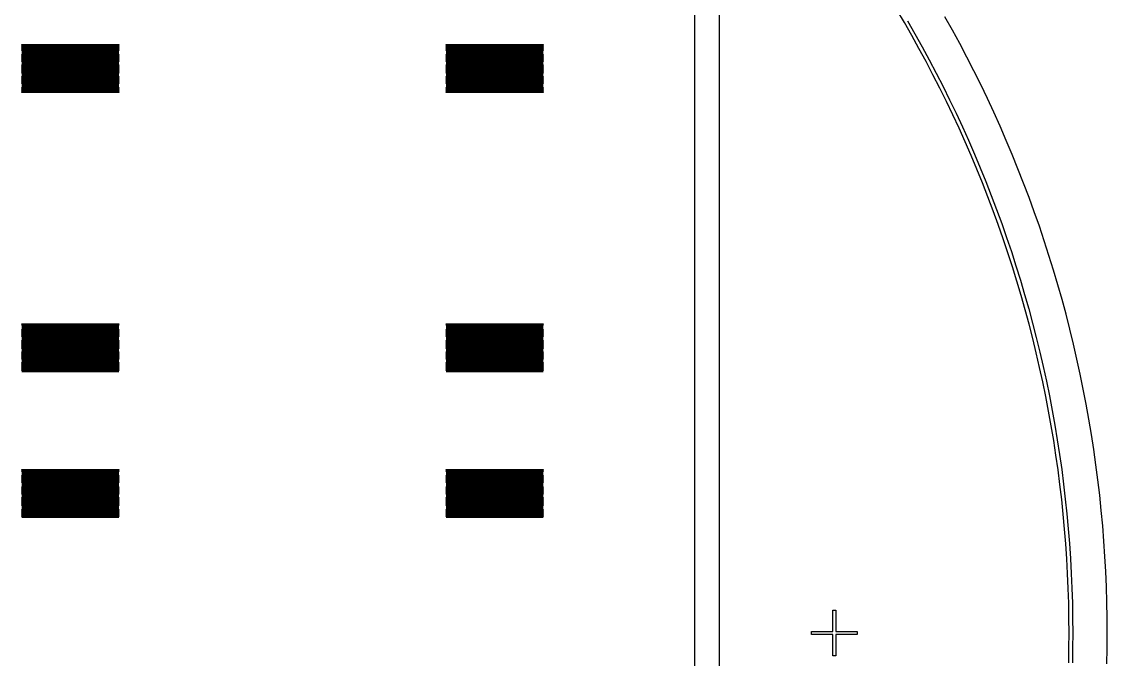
# Model space of a CAD drawing. Extents: x -17 to 84, y -19 to 84.
# Drawn here: x 39 to 83.75, y 31.17 to 57.43 of the extents above; entities that cross this region are included whole.
import ezdxf

# ---------------------------------------------------------------- set-up
doc = ezdxf.new("R2010")
doc.units = 0

msp = doc.modelspace()

# ---------------------------------------------------------------- linework, layer by layer
for p, q in [((67.75, 67.25), (67.75, -2.75)), ((66.75, -2.25), (66.75, 66.75)), ((75.3838, 57.3891), (75.0721, 57.9166)), ((75.6891, 56.8579), (75.3838, 57.3891)), ((75.5134, 57.4647), (75.8196, 56.9319)), ((77.3676, 57.0825), (77.0595, 57.6342)), ((75.9878, 56.323), (75.6891, 56.8579)), ((75.8196, 56.9319), (76.1192, 56.3953)), ((77.6689, 56.5269), (77.3676, 57.0825)), ((39, 56.475), (39, 56.485)), ((39, 56.485), (43, 56.485)), ((43, 56.475), (39, 56.475)), ((39, 56.435), (39, 56.445)), ((39, 56.445), (43, 56.445)), ((43, 56.435), (39, 56.435)), ((39, 56.395), (39, 56.405)), ((39, 56.405), (43, 56.405)), ((43, 56.395), (39, 56.395)), ((43, 56.485), (43, 56.475)), ((43, 56.445), (43, 56.435)), ((43, 56.405), (43, 56.395)), ((56.5, 56.475), (56.5, 56.485)), ((56.5, 56.485), (60.5, 56.485)), ((60.5, 56.475), (56.5, 56.475)), ((56.5, 56.435), (56.5, 56.445)), ((56.5, 56.445), (60.5, 56.445)), ((60.5, 56.435), (56.5, 56.435)), ((56.5, 56.395), (56.5, 56.405)), ((56.5, 56.405), (60.5, 56.405)), ((60.5, 56.395), (56.5, 56.395)), ((60.5, 56.485), (60.5, 56.475)), ((60.5, 56.445), (60.5, 56.435)), ((60.5, 56.405), (60.5, 56.395)), ((76.1192, 56.3953), (76.4122, 55.8552)), ((77.9634, 55.9677), (77.6689, 56.5269)), ((39, 56.355), (39, 56.365)), ((39, 56.365), (43, 56.365)), ((43, 56.355), (39, 56.355)), ((39, 56.315), (39, 56.325)), ((39, 56.325), (43, 56.325)), ((43, 56.315), (39, 56.315)), ((39, 56.275), (39, 56.285)), ((39, 56.285), (43, 56.285)), ((43, 56.275), (39, 56.275)), ((39, 56.235), (39, 56.245)), ((39, 56.245), (43, 56.245)), ((43, 56.235), (39, 56.235)), ((39, 56.195), (39, 56.205)), ((39, 56.205), (43, 56.205)), ((43, 56.195), (39, 56.195)), ((39, 56.155), (39, 56.165)), ((39, 56.165), (43, 56.165)), ((43, 56.155), (39, 56.155)), ((39, 56.115), (39, 56.125)), ((39, 56.125), (43, 56.125)), ((43, 56.115), (39, 56.115)), ((39, 56.075), (39, 56.085)), ((39, 56.085), (43, 56.085)), ((43, 56.075), (39, 56.075)), ((39, 56.035), (39, 56.045)), ((39, 56.045), (43, 56.045)), ((43, 56.035), (39, 56.035)), ((39, 55.995), (39, 56.005)), ((39, 56.005), (43, 56.005)), ((43, 55.995), (39, 55.995)), ((39, 55.955), (39, 55.965)), ((39, 55.965), (43, 55.965)), ((43, 55.955), (39, 55.955)), ((43, 56.365), (43, 56.355)), ((43, 56.325), (43, 56.315)), ((43, 56.285), (43, 56.275)), ((43, 56.245), (43, 56.235)), ((43, 56.205), (43, 56.195)), ((43, 56.165), (43, 56.155)), ((43, 56.125), (43, 56.115)), ((43, 56.085), (43, 56.075)), ((43, 56.045), (43, 56.035)), ((43, 56.005), (43, 55.995)), ((43, 55.965), (43, 55.955)), ((56.5, 56.355), (56.5, 56.365)), ((56.5, 56.365), (60.5, 56.365)), ((60.5, 56.355), (56.5, 56.355)), ((56.5, 56.315), (56.5, 56.325)), ((56.5, 56.325), (60.5, 56.325)), ((60.5, 56.315), (56.5, 56.315)), ((56.5, 56.275), (56.5, 56.285)), ((56.5, 56.285), (60.5, 56.285)), ((60.5, 56.275), (56.5, 56.275)), ((56.5, 56.235), (56.5, 56.245)), ((56.5, 56.245), (60.5, 56.245)), ((60.5, 56.235), (56.5, 56.235)), ((56.5, 56.195), (56.5, 56.205)), ((56.5, 56.205), (60.5, 56.205)), ((60.5, 56.195), (56.5, 56.195)), ((56.5, 56.155), (56.5, 56.165)), ((56.5, 56.165), (60.5, 56.165)), ((60.5, 56.155), (56.5, 56.155)), ((56.5, 56.115), (56.5, 56.125)), ((56.5, 56.125), (60.5, 56.125)), ((60.5, 56.115), (56.5, 56.115)), ((56.5, 56.075), (56.5, 56.085)), ((56.5, 56.085), (60.5, 56.085)), ((60.5, 56.075), (56.5, 56.075)), ((56.5, 56.035), (56.5, 56.045)), ((56.5, 56.045), (60.5, 56.045)), ((60.5, 56.035), (56.5, 56.035)), ((56.5, 55.995), (56.5, 56.005)), ((56.5, 56.005), (60.5, 56.005)), ((60.5, 55.995), (56.5, 55.995)), ((56.5, 55.955), (56.5, 55.965)), ((56.5, 55.965), (60.5, 55.965)), ((60.5, 55.955), (56.5, 55.955)), ((60.5, 56.365), (60.5, 56.355)), ((60.5, 56.325), (60.5, 56.315)), ((60.5, 56.285), (60.5, 56.275)), ((60.5, 56.245), (60.5, 56.235)), ((60.5, 56.205), (60.5, 56.195)), ((60.5, 56.165), (60.5, 56.155)), ((60.5, 56.125), (60.5, 56.115)), ((60.5, 56.085), (60.5, 56.075)), ((60.5, 56.045), (60.5, 56.035)), ((60.5, 56.005), (60.5, 55.995)), ((60.5, 55.965), (60.5, 55.955)), ((76.2799, 55.7845), (75.9878, 56.323)), ((78.2511, 55.405), (77.9634, 55.9677)), ((39, 55.915), (39, 55.925)), ((39, 55.925), (43, 55.925)), ((43, 55.915), (39, 55.915)), ((39, 55.875), (39, 55.885)), ((39, 55.885), (43, 55.885)), ((43, 55.875), (39, 55.875)), ((39, 55.835), (39, 55.845)), ((39, 55.845), (43, 55.845)), ((43, 55.835), (39, 55.835)), ((39, 55.795), (39, 55.805)), ((39, 55.805), (43, 55.805)), ((43, 55.795), (39, 55.795)), ((39, 55.755), (39, 55.765)), ((39, 55.765), (43, 55.765)), ((43, 55.755), (39, 55.755)), ((39, 55.715), (39, 55.725)), ((39, 55.725), (43, 55.725)), ((43, 55.715), (39, 55.715)), ((39, 55.675), (39, 55.685)), ((39, 55.685), (43, 55.685)), ((43, 55.675), (39, 55.675)), ((39, 55.635), (39, 55.645)), ((39, 55.645), (43, 55.645)), ((43, 55.635), (39, 55.635)), ((39, 55.595), (39, 55.605)), ((39, 55.605), (43, 55.605)), ((43, 55.595), (39, 55.595)), ((39, 55.555), (39, 55.565)), ((39, 55.565), (43, 55.565)), ((43, 55.555), (39, 55.555)), ((39, 55.515), (39, 55.525)), ((39, 55.525), (43, 55.525)), ((43, 55.515), (39, 55.515)), ((43, 55.925), (43, 55.915)), ((43, 55.885), (43, 55.875)), ((43, 55.845), (43, 55.835)), ((43, 55.805), (43, 55.795)), ((43, 55.765), (43, 55.755)), ((43, 55.725), (43, 55.715)), ((43, 55.685), (43, 55.675)), ((43, 55.645), (43, 55.635)), ((43, 55.605), (43, 55.595)), ((43, 55.565), (43, 55.555)), ((43, 55.525), (43, 55.515)), ((56.5, 55.915), (56.5, 55.925)), ((56.5, 55.925), (60.5, 55.925)), ((60.5, 55.915), (56.5, 55.915)), ((56.5, 55.875), (56.5, 55.885)), ((56.5, 55.885), (60.5, 55.885)), ((60.5, 55.875), (56.5, 55.875)), ((56.5, 55.835), (56.5, 55.845)), ((56.5, 55.845), (60.5, 55.845)), ((60.5, 55.835), (56.5, 55.835)), ((56.5, 55.795), (56.5, 55.805)), ((56.5, 55.805), (60.5, 55.805)), ((60.5, 55.795), (56.5, 55.795)), ((56.5, 55.755), (56.5, 55.765)), ((56.5, 55.765), (60.5, 55.765)), ((60.5, 55.755), (56.5, 55.755)), ((56.5, 55.715), (56.5, 55.725)), ((56.5, 55.725), (60.5, 55.725)), ((60.5, 55.715), (56.5, 55.715)), ((56.5, 55.675), (56.5, 55.685)), ((56.5, 55.685), (60.5, 55.685)), ((60.5, 55.675), (56.5, 55.675)), ((56.5, 55.635), (56.5, 55.645)), ((56.5, 55.645), (60.5, 55.645)), ((60.5, 55.635), (56.5, 55.635)), ((56.5, 55.595), (56.5, 55.605)), ((56.5, 55.605), (60.5, 55.605)), ((60.5, 55.595), (56.5, 55.595)), ((56.5, 55.555), (56.5, 55.565)), ((56.5, 55.565), (60.5, 55.565)), ((60.5, 55.555), (56.5, 55.555)), ((56.5, 55.515), (56.5, 55.525)), ((56.5, 55.525), (60.5, 55.525)), ((60.5, 55.515), (56.5, 55.515)), ((60.5, 55.925), (60.5, 55.915)), ((60.5, 55.885), (60.5, 55.875)), ((60.5, 55.845), (60.5, 55.835)), ((60.5, 55.805), (60.5, 55.795)), ((60.5, 55.765), (60.5, 55.755)), ((60.5, 55.725), (60.5, 55.715)), ((60.5, 55.685), (60.5, 55.675)), ((60.5, 55.645), (60.5, 55.635)), ((60.5, 55.605), (60.5, 55.595)), ((60.5, 55.565), (60.5, 55.555)), ((60.5, 55.525), (60.5, 55.515)), ((76.5654, 55.2424), (76.2799, 55.7845)), ((76.4122, 55.8552), (76.6985, 55.3115)), ((39, 55.475), (39, 55.485)), ((39, 55.485), (43, 55.485)), ((43, 55.475), (39, 55.475)), ((39, 55.435), (39, 55.445)), ((39, 55.445), (43, 55.445)), ((43, 55.435), (39, 55.435)), ((39, 55.395), (39, 55.405)), ((39, 55.405), (43, 55.405)), ((43, 55.395), (39, 55.395)), ((39, 55.355), (39, 55.365)), ((39, 55.365), (43, 55.365)), ((43, 55.355), (39, 55.355)), ((39, 55.315), (39, 55.325)), ((39, 55.325), (43, 55.325)), ((43, 55.315), (39, 55.315)), ((39, 55.275), (39, 55.285)), ((39, 55.285), (43, 55.285)), ((43, 55.275), (39, 55.275)), ((39, 55.235), (39, 55.245)), ((39, 55.245), (43, 55.245)), ((43, 55.235), (39, 55.235)), ((39, 55.195), (39, 55.205)), ((39, 55.205), (43, 55.205)), ((43, 55.195), (39, 55.195)), ((39, 55.155), (39, 55.165)), ((39, 55.165), (43, 55.165)), ((43, 55.155), (39, 55.155)), ((39, 55.115), (39, 55.125)), ((39, 55.125), (43, 55.125)), ((43, 55.115), (39, 55.115)), ((39, 55.075), (39, 55.085)), ((39, 55.085), (43, 55.085)), ((43, 55.075), (39, 55.075)), ((39, 55.035), (39, 55.045)), ((39, 55.045), (43, 55.045)), ((43, 55.485), (43, 55.475)), ((43, 55.445), (43, 55.435)), ((43, 55.405), (43, 55.395)), ((43, 55.365), (43, 55.355)), ((43, 55.325), (43, 55.315)), ((43, 55.285), (43, 55.275)), ((43, 55.245), (43, 55.235)), ((43, 55.205), (43, 55.195)), ((43, 55.165), (43, 55.155)), ((43, 55.125), (43, 55.115)), ((43, 55.085), (43, 55.075)), ((43, 55.045), (43, 55.035)), ((56.5, 55.475), (56.5, 55.485)), ((56.5, 55.485), (60.5, 55.485)), ((60.5, 55.475), (56.5, 55.475)), ((56.5, 55.435), (56.5, 55.445)), ((56.5, 55.445), (60.5, 55.445)), ((60.5, 55.435), (56.5, 55.435)), ((56.5, 55.395), (56.5, 55.405)), ((56.5, 55.405), (60.5, 55.405)), ((60.5, 55.395), (56.5, 55.395)), ((56.5, 55.355), (56.5, 55.365)), ((56.5, 55.365), (60.5, 55.365)), ((60.5, 55.355), (56.5, 55.355)), ((56.5, 55.315), (56.5, 55.325)), ((56.5, 55.325), (60.5, 55.325)), ((60.5, 55.315), (56.5, 55.315)), ((56.5, 55.275), (56.5, 55.285)), ((56.5, 55.285), (60.5, 55.285)), ((60.5, 55.275), (56.5, 55.275)), ((56.5, 55.235), (56.5, 55.245)), ((56.5, 55.245), (60.5, 55.245)), ((60.5, 55.235), (56.5, 55.235)), ((56.5, 55.195), (56.5, 55.205)), ((56.5, 55.205), (60.5, 55.205)), ((60.5, 55.195), (56.5, 55.195)), ((56.5, 55.155), (56.5, 55.165)), ((56.5, 55.165), (60.5, 55.165)), ((60.5, 55.155), (56.5, 55.155)), ((56.5, 55.115), (56.5, 55.125)), ((56.5, 55.125), (60.5, 55.125)), ((60.5, 55.115), (56.5, 55.115)), ((56.5, 55.075), (56.5, 55.085)), ((56.5, 55.085), (60.5, 55.085)), ((60.5, 55.075), (56.5, 55.075)), ((56.5, 55.035), (56.5, 55.045)), ((56.5, 55.045), (60.5, 55.045)), ((60.5, 55.485), (60.5, 55.475)), ((60.5, 55.445), (60.5, 55.435)), ((60.5, 55.405), (60.5, 55.395)), ((60.5, 55.365), (60.5, 55.355)), ((60.5, 55.325), (60.5, 55.315)), ((60.5, 55.285), (60.5, 55.275)), ((60.5, 55.245), (60.5, 55.235)), ((60.5, 55.205), (60.5, 55.195)), ((60.5, 55.165), (60.5, 55.155)), ((60.5, 55.125), (60.5, 55.115)), ((60.5, 55.085), (60.5, 55.075)), ((60.5, 55.045), (60.5, 55.035)), ((76.8442, 54.6968), (76.5654, 55.2424)), ((76.6985, 55.3115), (76.9782, 54.7643)), ((78.5317, 54.8387), (78.2511, 55.405)), ((43, 55.035), (39, 55.035)), ((39, 54.995), (39, 55.005)), ((39, 55.005), (43, 55.005)), ((43, 54.995), (39, 54.995)), ((39, 54.955), (39, 54.965)), ((39, 54.965), (43, 54.965)), ((43, 54.955), (39, 54.955)), ((39, 54.915), (39, 54.925)), ((39, 54.925), (43, 54.925)), ((43, 54.915), (39, 54.915)), ((39, 54.875), (39, 54.885)), ((39, 54.885), (43, 54.885)), ((43, 54.875), (39, 54.875)), ((39, 54.835), (39, 54.845)), ((39, 54.845), (43, 54.845)), ((43, 54.835), (39, 54.835)), ((39, 54.795), (39, 54.805)), ((39, 54.805), (43, 54.805)), ((43, 54.795), (39, 54.795)), ((39, 54.755), (39, 54.765)), ((39, 54.765), (43, 54.765)), ((43, 54.755), (39, 54.755)), ((39, 54.715), (39, 54.725)), ((39, 54.725), (43, 54.725)), ((43, 54.715), (39, 54.715)), ((39, 54.675), (39, 54.685)), ((39, 54.685), (43, 54.685)), ((43, 54.675), (39, 54.675)), ((39, 54.635), (39, 54.645)), ((39, 54.645), (43, 54.645)), ((43, 54.635), (39, 54.635)), ((39, 54.595), (39, 54.605)), ((39, 54.605), (43, 54.605)), ((43, 54.595), (39, 54.595)), ((43, 55.005), (43, 54.995)), ((43, 54.965), (43, 54.955)), ((43, 54.925), (43, 54.915)), ((43, 54.885), (43, 54.875)), ((43, 54.845), (43, 54.835)), ((43, 54.805), (43, 54.795)), ((43, 54.765), (43, 54.755)), ((43, 54.725), (43, 54.715)), ((43, 54.685), (43, 54.675)), ((43, 54.645), (43, 54.635)), ((43, 54.605), (43, 54.595)), ((60.5, 55.035), (56.5, 55.035)), ((56.5, 54.995), (56.5, 55.005)), ((56.5, 55.005), (60.5, 55.005)), ((60.5, 54.995), (56.5, 54.995)), ((56.5, 54.955), (56.5, 54.965)), ((56.5, 54.965), (60.5, 54.965)), ((60.5, 54.955), (56.5, 54.955)), ((56.5, 54.915), (56.5, 54.925)), ((56.5, 54.925), (60.5, 54.925)), ((60.5, 54.915), (56.5, 54.915)), ((56.5, 54.875), (56.5, 54.885)), ((56.5, 54.885), (60.5, 54.885)), ((60.5, 54.875), (56.5, 54.875)), ((56.5, 54.835), (56.5, 54.845)), ((56.5, 54.845), (60.5, 54.845)), ((60.5, 54.835), (56.5, 54.835)), ((56.5, 54.795), (56.5, 54.805)), ((56.5, 54.805), (60.5, 54.805)), ((60.5, 54.795), (56.5, 54.795)), ((56.5, 54.755), (56.5, 54.765)), ((56.5, 54.765), (60.5, 54.765)), ((60.5, 54.755), (56.5, 54.755)), ((56.5, 54.715), (56.5, 54.725)), ((56.5, 54.725), (60.5, 54.725)), ((60.5, 54.715), (56.5, 54.715)), ((56.5, 54.675), (56.5, 54.685)), ((56.5, 54.685), (60.5, 54.685)), ((60.5, 54.675), (56.5, 54.675)), ((56.5, 54.635), (56.5, 54.645)), ((56.5, 54.645), (60.5, 54.645)), ((60.5, 54.635), (56.5, 54.635)), ((56.5, 54.595), (56.5, 54.605)), ((56.5, 54.605), (60.5, 54.605)), ((60.5, 54.595), (56.5, 54.595)), ((60.5, 55.005), (60.5, 54.995)), ((60.5, 54.965), (60.5, 54.955)), ((60.5, 54.925), (60.5, 54.915)), ((60.5, 54.885), (60.5, 54.875)), ((60.5, 54.845), (60.5, 54.835)), ((60.5, 54.805), (60.5, 54.795)), ((60.5, 54.765), (60.5, 54.755)), ((60.5, 54.725), (60.5, 54.715)), ((60.5, 54.685), (60.5, 54.675)), ((60.5, 54.645), (60.5, 54.635)), ((60.5, 54.605), (60.5, 54.595)), ((77.1163, 54.1479), (76.8442, 54.6968)), ((76.9782, 54.7643), (77.2511, 54.2137)), ((78.8055, 54.2691), (78.5317, 54.8387)), ((39, 54.555), (39, 54.565)), ((39, 54.565), (43, 54.565)), ((43, 54.555), (39, 54.555)), ((39, 54.515), (39, 54.525)), ((39, 54.525), (43, 54.525)), ((43, 54.515), (39, 54.515)), ((43, 54.565), (43, 54.555)), ((43, 54.525), (43, 54.515)), ((56.5, 54.555), (56.5, 54.565)), ((56.5, 54.565), (60.5, 54.565)), ((60.5, 54.555), (56.5, 54.555)), ((56.5, 54.515), (56.5, 54.525)), ((56.5, 54.525), (60.5, 54.525)), ((60.5, 54.515), (56.5, 54.515)), ((60.5, 54.565), (60.5, 54.555)), ((60.5, 54.525), (60.5, 54.515)), ((77.3817, 53.5957), (77.1163, 54.1479)), ((77.2511, 54.2137), (77.5173, 53.6598)), ((79.0721, 53.6961), (78.8055, 54.2691)), ((77.6402, 53.0402), (77.3817, 53.5957)), ((77.5173, 53.6598), (77.7766, 53.1027)), ((79.3318, 53.1199), (79.0721, 53.6961)), ((77.8919, 52.4817), (77.6402, 53.0402)), ((77.7766, 53.1027), (78.0291, 52.5424)), ((79.5844, 52.5406), (79.3318, 53.1199)), ((78.1367, 51.92), (77.8919, 52.4817)), ((78.0291, 52.5424), (78.2746, 51.9791)), ((79.8298, 51.9582), (79.5844, 52.5406)), ((78.3747, 51.3555), (78.1367, 51.92)), ((78.2746, 51.9791), (78.5133, 51.4129)), ((80.0681, 51.3728), (79.8298, 51.9582)), ((78.6057, 50.788), (78.3747, 51.3555)), ((78.5133, 51.4129), (78.7449, 50.8437)), ((80.2991, 50.7846), (80.0681, 51.3728)), ((78.8297, 50.2178), (78.6057, 50.788)), ((78.7449, 50.8437), (78.9696, 50.2717)), ((80.5229, 50.1936), (80.2991, 50.7846)), ((79.0466, 49.6448), (78.8297, 50.2178)), ((78.9696, 50.2717), (79.1872, 49.6971)), ((80.7395, 49.5998), (80.5229, 50.1936)), ((79.1872, 49.6971), (79.3978, 49.1198)), ((79.2566, 49.0692), (79.0466, 49.6448)), ((80.9488, 49.0035), (80.7395, 49.5998)), ((79.4594, 48.4911), (79.2566, 49.0692)), ((79.3978, 49.1198), (79.6013, 48.5399)), ((81.1507, 48.4046), (80.9488, 49.0035)), ((79.6552, 47.9106), (79.4594, 48.4911)), ((79.6013, 48.5399), (79.7976, 47.9576)), ((81.3453, 47.8033), (81.1507, 48.4046)), ((79.8438, 47.3276), (79.6552, 47.9106)), ((79.7976, 47.9576), (79.9868, 47.3729)), ((81.5324, 47.1996), (81.3453, 47.8033)), ((80.0252, 46.7425), (79.8438, 47.3276)), ((79.9868, 47.3729), (80.1688, 46.786)), ((81.7122, 46.5938), (81.5324, 47.1996)), ((80.1995, 46.1551), (80.0252, 46.7425)), ((80.1688, 46.786), (80.3436, 46.1969)), ((81.8845, 45.9857), (81.7122, 46.5938)), ((80.3665, 45.5656), (80.1995, 46.1551)), ((80.3436, 46.1969), (80.5111, 45.6056)), ((82.0493, 45.3756), (81.8845, 45.9857)), ((80.5263, 44.9742), (80.3665, 45.5656)), ((80.5111, 45.6056), (80.6713, 45.0124)), ((82.2066, 44.7635), (82.0493, 45.3756)), ((39, 44.975), (39, 44.985)), ((39, 44.985), (43, 44.985)), ((43, 44.975), (39, 44.975)), ((39, 44.935), (39, 44.945)), ((39, 44.945), (43, 44.945)), ((43, 44.935), (39, 44.935)), ((39, 44.895), (39, 44.905)), ((39, 44.905), (43, 44.905)), ((43, 44.895), (39, 44.895)), ((39, 44.855), (39, 44.865)), ((39, 44.865), (43, 44.865)), ((43, 44.855), (39, 44.855)), ((39, 44.815), (39, 44.825)), ((39, 44.825), (43, 44.825)), ((43, 44.815), (39, 44.815)), ((39, 44.775), (39, 44.785)), ((39, 44.785), (43, 44.785)), ((43, 44.775), (39, 44.775)), ((43, 44.985), (43, 44.975)), ((43, 44.945), (43, 44.935)), ((43, 44.905), (43, 44.895)), ((43, 44.865), (43, 44.855)), ((43, 44.825), (43, 44.815)), ((43, 44.785), (43, 44.775)), ((56.5, 44.975), (56.5, 44.985)), ((56.5, 44.985), (60.5, 44.985)), ((60.5, 44.975), (56.5, 44.975)), ((56.5, 44.935), (56.5, 44.945)), ((56.5, 44.945), (60.5, 44.945)), ((60.5, 44.935), (56.5, 44.935)), ((56.5, 44.895), (56.5, 44.905)), ((56.5, 44.905), (60.5, 44.905)), ((60.5, 44.895), (56.5, 44.895)), ((56.5, 44.855), (56.5, 44.865)), ((56.5, 44.865), (60.5, 44.865)), ((60.5, 44.855), (56.5, 44.855)), ((56.5, 44.815), (56.5, 44.825)), ((56.5, 44.825), (60.5, 44.825)), ((60.5, 44.815), (56.5, 44.815)), ((56.5, 44.775), (56.5, 44.785)), ((56.5, 44.785), (60.5, 44.785)), ((60.5, 44.775), (56.5, 44.775)), ((60.5, 44.985), (60.5, 44.975)), ((60.5, 44.945), (60.5, 44.935)), ((60.5, 44.905), (60.5, 44.895)), ((60.5, 44.865), (60.5, 44.855)), ((60.5, 44.825), (60.5, 44.815)), ((60.5, 44.785), (60.5, 44.775)), ((80.6788, 44.3808), (80.5263, 44.9742)), ((80.6713, 45.0124), (80.8243, 44.4172)), ((82.3564, 44.1495), (82.2066, 44.7635)), ((39, 44.735), (39, 44.745)), ((39, 44.745), (43, 44.745)), ((43, 44.735), (39, 44.735)), ((39, 44.695), (39, 44.705)), ((39, 44.705), (43, 44.705)), ((43, 44.695), (39, 44.695)), ((39, 44.655), (39, 44.665)), ((39, 44.665), (43, 44.665)), ((43, 44.655), (39, 44.655)), ((39, 44.615), (39, 44.625)), ((39, 44.625), (43, 44.625)), ((43, 44.615), (39, 44.615)), ((39, 44.575), (39, 44.585)), ((39, 44.585), (43, 44.585)), ((43, 44.575), (39, 44.575)), ((39, 44.535), (39, 44.545)), ((39, 44.545), (43, 44.545)), ((43, 44.535), (39, 44.535)), ((39, 44.495), (39, 44.505)), ((39, 44.505), (43, 44.505)), ((43, 44.495), (39, 44.495)), ((39, 44.455), (39, 44.465)), ((39, 44.465), (43, 44.465)), ((43, 44.455), (39, 44.455)), ((39, 44.415), (39, 44.425)), ((39, 44.425), (43, 44.425)), ((43, 44.415), (39, 44.415)), ((39, 44.375), (39, 44.385)), ((39, 44.385), (43, 44.385)), ((43, 44.375), (39, 44.375)), ((39, 44.335), (39, 44.345)), ((39, 44.345), (43, 44.345)), ((43, 44.335), (39, 44.335)), ((39, 44.295), (39, 44.305)), ((39, 44.305), (43, 44.305)), ((43, 44.745), (43, 44.735)), ((43, 44.705), (43, 44.695)), ((43, 44.665), (43, 44.655)), ((43, 44.625), (43, 44.615)), ((43, 44.585), (43, 44.575)), ((43, 44.545), (43, 44.535)), ((43, 44.505), (43, 44.495)), ((43, 44.465), (43, 44.455)), ((43, 44.425), (43, 44.415)), ((43, 44.385), (43, 44.375)), ((43, 44.345), (43, 44.335)), ((43, 44.305), (43, 44.295)), ((56.5, 44.735), (56.5, 44.745)), ((56.5, 44.745), (60.5, 44.745)), ((60.5, 44.735), (56.5, 44.735)), ((56.5, 44.695), (56.5, 44.705)), ((56.5, 44.705), (60.5, 44.705)), ((60.5, 44.695), (56.5, 44.695)), ((56.5, 44.655), (56.5, 44.665)), ((56.5, 44.665), (60.5, 44.665)), ((60.5, 44.655), (56.5, 44.655)), ((56.5, 44.615), (56.5, 44.625)), ((56.5, 44.625), (60.5, 44.625)), ((60.5, 44.615), (56.5, 44.615)), ((56.5, 44.575), (56.5, 44.585)), ((56.5, 44.585), (60.5, 44.585)), ((60.5, 44.575), (56.5, 44.575)), ((56.5, 44.535), (56.5, 44.545)), ((56.5, 44.545), (60.5, 44.545)), ((60.5, 44.535), (56.5, 44.535)), ((56.5, 44.495), (56.5, 44.505)), ((56.5, 44.505), (60.5, 44.505)), ((60.5, 44.495), (56.5, 44.495)), ((56.5, 44.455), (56.5, 44.465)), ((56.5, 44.465), (60.5, 44.465)), ((60.5, 44.455), (56.5, 44.455)), ((56.5, 44.415), (56.5, 44.425)), ((56.5, 44.425), (60.5, 44.425)), ((60.5, 44.415), (56.5, 44.415)), ((56.5, 44.375), (56.5, 44.385)), ((56.5, 44.385), (60.5, 44.385)), ((60.5, 44.375), (56.5, 44.375)), ((56.5, 44.335), (56.5, 44.345)), ((56.5, 44.345), (60.5, 44.345)), ((60.5, 44.335), (56.5, 44.335)), ((56.5, 44.295), (56.5, 44.305)), ((56.5, 44.305), (60.5, 44.305)), ((60.5, 44.745), (60.5, 44.735)), ((60.5, 44.705), (60.5, 44.695)), ((60.5, 44.665), (60.5, 44.655)), ((60.5, 44.625), (60.5, 44.615)), ((60.5, 44.585), (60.5, 44.575)), ((60.5, 44.545), (60.5, 44.535)), ((60.5, 44.505), (60.5, 44.495)), ((60.5, 44.465), (60.5, 44.455)), ((60.5, 44.425), (60.5, 44.415)), ((60.5, 44.385), (60.5, 44.375)), ((60.5, 44.345), (60.5, 44.335)), ((60.5, 44.305), (60.5, 44.295)), ((80.824, 43.7856), (80.6788, 44.3808)), ((80.8243, 44.4172), (80.97, 43.8202)), ((43, 44.295), (39, 44.295)), ((39, 44.255), (39, 44.265)), ((39, 44.265), (43, 44.265)), ((43, 44.255), (39, 44.255)), ((39, 44.215), (39, 44.225)), ((39, 44.225), (43, 44.225)), ((43, 44.215), (39, 44.215)), ((39, 44.175), (39, 44.185)), ((39, 44.185), (43, 44.185)), ((43, 44.175), (39, 44.175)), ((39, 44.135), (39, 44.145)), ((39, 44.145), (43, 44.145)), ((43, 44.135), (39, 44.135)), ((39, 44.095), (39, 44.105)), ((39, 44.105), (43, 44.105)), ((43, 44.095), (39, 44.095)), ((39, 44.055), (39, 44.065)), ((39, 44.065), (43, 44.065)), ((43, 44.055), (39, 44.055)), ((39, 44.015), (39, 44.025)), ((39, 44.025), (43, 44.025)), ((43, 44.015), (39, 44.015)), ((39, 43.975), (39, 43.985)), ((39, 43.985), (43, 43.985)), ((43, 43.975), (39, 43.975)), ((39, 43.935), (39, 43.945)), ((39, 43.945), (43, 43.945)), ((43, 43.935), (39, 43.935)), ((39, 43.895), (39, 43.905)), ((39, 43.905), (43, 43.905)), ((43, 43.895), (39, 43.895)), ((39, 43.855), (39, 43.865)), ((39, 43.865), (43, 43.865)), ((43, 44.265), (43, 44.255)), ((43, 44.225), (43, 44.215)), ((43, 44.185), (43, 44.175)), ((43, 44.145), (43, 44.135)), ((43, 44.105), (43, 44.095)), ((43, 44.065), (43, 44.055)), ((43, 44.025), (43, 44.015)), ((43, 43.985), (43, 43.975)), ((43, 43.945), (43, 43.935)), ((43, 43.905), (43, 43.895)), ((43, 43.865), (43, 43.855)), ((60.5, 44.295), (56.5, 44.295)), ((56.5, 44.255), (56.5, 44.265)), ((56.5, 44.265), (60.5, 44.265)), ((60.5, 44.255), (56.5, 44.255)), ((56.5, 44.215), (56.5, 44.225)), ((56.5, 44.225), (60.5, 44.225)), ((60.5, 44.215), (56.5, 44.215)), ((56.5, 44.175), (56.5, 44.185)), ((56.5, 44.185), (60.5, 44.185)), ((60.5, 44.175), (56.5, 44.175)), ((56.5, 44.135), (56.5, 44.145)), ((56.5, 44.145), (60.5, 44.145)), ((60.5, 44.135), (56.5, 44.135)), ((56.5, 44.095), (56.5, 44.105)), ((56.5, 44.105), (60.5, 44.105)), ((60.5, 44.095), (56.5, 44.095)), ((56.5, 44.055), (56.5, 44.065)), ((56.5, 44.065), (60.5, 44.065)), ((60.5, 44.055), (56.5, 44.055)), ((56.5, 44.015), (56.5, 44.025)), ((56.5, 44.025), (60.5, 44.025)), ((60.5, 44.015), (56.5, 44.015)), ((56.5, 43.975), (56.5, 43.985)), ((56.5, 43.985), (60.5, 43.985)), ((60.5, 43.975), (56.5, 43.975)), ((56.5, 43.935), (56.5, 43.945)), ((56.5, 43.945), (60.5, 43.945)), ((60.5, 43.935), (56.5, 43.935)), ((56.5, 43.895), (56.5, 43.905)), ((56.5, 43.905), (60.5, 43.905)), ((60.5, 43.895), (56.5, 43.895)), ((56.5, 43.855), (56.5, 43.865)), ((56.5, 43.865), (60.5, 43.865)), ((60.5, 44.265), (60.5, 44.255)), ((60.5, 44.225), (60.5, 44.215)), ((60.5, 44.185), (60.5, 44.175)), ((60.5, 44.145), (60.5, 44.135)), ((60.5, 44.105), (60.5, 44.095)), ((60.5, 44.065), (60.5, 44.055)), ((60.5, 44.025), (60.5, 44.015)), ((60.5, 43.985), (60.5, 43.975)), ((60.5, 43.945), (60.5, 43.935)), ((60.5, 43.905), (60.5, 43.895)), ((60.5, 43.865), (60.5, 43.855)), ((82.4987, 43.5337), (82.3564, 44.1495)), ((43, 43.855), (39, 43.855)), ((39, 43.815), (39, 43.825)), ((39, 43.825), (43, 43.825)), ((43, 43.815), (39, 43.815)), ((39, 43.775), (39, 43.785)), ((39, 43.785), (43, 43.785)), ((43, 43.775), (39, 43.775)), ((39, 43.735), (39, 43.745)), ((39, 43.745), (43, 43.745)), ((43, 43.735), (39, 43.735)), ((39, 43.695), (39, 43.705)), ((39, 43.705), (43, 43.705)), ((43, 43.695), (39, 43.695)), ((39, 43.655), (39, 43.665)), ((39, 43.665), (43, 43.665)), ((43, 43.655), (39, 43.655)), ((39, 43.615), (39, 43.625)), ((39, 43.625), (43, 43.625)), ((43, 43.615), (39, 43.615)), ((39, 43.575), (39, 43.585)), ((39, 43.585), (43, 43.585)), ((43, 43.575), (39, 43.575)), ((39, 43.535), (39, 43.545)), ((39, 43.545), (43, 43.545)), ((43, 43.535), (39, 43.535)), ((39, 43.495), (39, 43.505)), ((39, 43.505), (43, 43.505)), ((43, 43.495), (39, 43.495)), ((39, 43.455), (39, 43.465)), ((39, 43.465), (43, 43.465)), ((43, 43.455), (39, 43.455)), ((39, 43.415), (39, 43.425)), ((39, 43.425), (43, 43.425)), ((43, 43.415), (39, 43.415)), ((43, 43.825), (43, 43.815)), ((43, 43.785), (43, 43.775)), ((43, 43.745), (43, 43.735)), ((43, 43.705), (43, 43.695)), ((43, 43.665), (43, 43.655)), ((43, 43.625), (43, 43.615)), ((43, 43.585), (43, 43.575)), ((43, 43.545), (43, 43.535)), ((43, 43.505), (43, 43.495)), ((43, 43.465), (43, 43.455)), ((43, 43.425), (43, 43.415)), ((60.5, 43.855), (56.5, 43.855)), ((56.5, 43.815), (56.5, 43.825)), ((56.5, 43.825), (60.5, 43.825)), ((60.5, 43.815), (56.5, 43.815)), ((56.5, 43.775), (56.5, 43.785)), ((56.5, 43.785), (60.5, 43.785)), ((60.5, 43.775), (56.5, 43.775)), ((56.5, 43.735), (56.5, 43.745)), ((56.5, 43.745), (60.5, 43.745)), ((60.5, 43.735), (56.5, 43.735)), ((56.5, 43.695), (56.5, 43.705)), ((56.5, 43.705), (60.5, 43.705)), ((60.5, 43.695), (56.5, 43.695)), ((56.5, 43.655), (56.5, 43.665)), ((56.5, 43.665), (60.5, 43.665)), ((60.5, 43.655), (56.5, 43.655)), ((56.5, 43.615), (56.5, 43.625)), ((56.5, 43.625), (60.5, 43.625)), ((60.5, 43.615), (56.5, 43.615)), ((56.5, 43.575), (56.5, 43.585)), ((56.5, 43.585), (60.5, 43.585)), ((60.5, 43.575), (56.5, 43.575)), ((56.5, 43.535), (56.5, 43.545)), ((56.5, 43.545), (60.5, 43.545)), ((60.5, 43.535), (56.5, 43.535)), ((56.5, 43.495), (56.5, 43.505)), ((56.5, 43.505), (60.5, 43.505)), ((60.5, 43.495), (56.5, 43.495)), ((56.5, 43.455), (56.5, 43.465)), ((56.5, 43.465), (60.5, 43.465)), ((60.5, 43.455), (56.5, 43.455)), ((56.5, 43.415), (56.5, 43.425)), ((56.5, 43.425), (60.5, 43.425)), ((60.5, 43.415), (56.5, 43.415)), ((60.5, 43.825), (60.5, 43.815)), ((60.5, 43.785), (60.5, 43.775)), ((60.5, 43.745), (60.5, 43.735)), ((60.5, 43.705), (60.5, 43.695)), ((60.5, 43.665), (60.5, 43.655)), ((60.5, 43.625), (60.5, 43.615)), ((60.5, 43.585), (60.5, 43.575)), ((60.5, 43.545), (60.5, 43.535)), ((60.5, 43.505), (60.5, 43.495)), ((60.5, 43.465), (60.5, 43.455)), ((60.5, 43.425), (60.5, 43.415)), ((80.9619, 43.1886), (80.824, 43.7856)), ((80.97, 43.8202), (81.1083, 43.2215)), ((82.6333, 42.9162), (82.4987, 43.5337)), ((39, 43.375), (39, 43.385)), ((39, 43.385), (43, 43.385)), ((43, 43.375), (39, 43.375)), ((39, 43.335), (39, 43.345)), ((39, 43.345), (43, 43.345)), ((43, 43.335), (39, 43.335)), ((39, 43.295), (39, 43.305)), ((39, 43.305), (43, 43.305)), ((43, 43.295), (39, 43.295)), ((39, 43.255), (39, 43.265)), ((39, 43.265), (43, 43.265)), ((43, 43.255), (39, 43.255)), ((39, 43.215), (39, 43.225)), ((39, 43.225), (43, 43.225)), ((43, 43.215), (39, 43.215)), ((39, 43.175), (39, 43.185)), ((39, 43.185), (43, 43.185)), ((43, 43.175), (39, 43.175)), ((39, 43.135), (39, 43.145)), ((39, 43.145), (43, 43.145)), ((43, 43.135), (39, 43.135)), ((39, 43.095), (39, 43.105)), ((39, 43.105), (43, 43.105)), ((43, 43.095), (39, 43.095)), ((39, 43.055), (39, 43.065)), ((39, 43.065), (43, 43.065)), ((43, 43.055), (39, 43.055)), ((39, 43.015), (39, 43.025)), ((39, 43.025), (43, 43.025)), ((43, 43.015), (39, 43.015)), ((43, 43.385), (43, 43.375)), ((43, 43.345), (43, 43.335)), ((43, 43.305), (43, 43.295)), ((43, 43.265), (43, 43.255)), ((43, 43.225), (43, 43.215)), ((43, 43.185), (43, 43.175)), ((43, 43.145), (43, 43.135)), ((43, 43.105), (43, 43.095)), ((43, 43.065), (43, 43.055)), ((43, 43.025), (43, 43.015)), ((56.5, 43.375), (56.5, 43.385)), ((56.5, 43.385), (60.5, 43.385)), ((60.5, 43.375), (56.5, 43.375)), ((56.5, 43.335), (56.5, 43.345)), ((56.5, 43.345), (60.5, 43.345)), ((60.5, 43.335), (56.5, 43.335)), ((56.5, 43.295), (56.5, 43.305)), ((56.5, 43.305), (60.5, 43.305)), ((60.5, 43.295), (56.5, 43.295)), ((56.5, 43.255), (56.5, 43.265)), ((56.5, 43.265), (60.5, 43.265)), ((60.5, 43.255), (56.5, 43.255)), ((56.5, 43.215), (56.5, 43.225)), ((56.5, 43.225), (60.5, 43.225)), ((60.5, 43.215), (56.5, 43.215)), ((56.5, 43.175), (56.5, 43.185)), ((56.5, 43.185), (60.5, 43.185)), ((60.5, 43.175), (56.5, 43.175)), ((56.5, 43.135), (56.5, 43.145)), ((56.5, 43.145), (60.5, 43.145)), ((60.5, 43.135), (56.5, 43.135)), ((56.5, 43.095), (56.5, 43.105)), ((56.5, 43.105), (60.5, 43.105)), ((60.5, 43.095), (56.5, 43.095)), ((56.5, 43.055), (56.5, 43.065)), ((56.5, 43.065), (60.5, 43.065)), ((60.5, 43.055), (56.5, 43.055)), ((56.5, 43.015), (56.5, 43.025)), ((56.5, 43.025), (60.5, 43.025)), ((60.5, 43.015), (56.5, 43.015)), ((60.5, 43.385), (60.5, 43.375)), ((60.5, 43.345), (60.5, 43.335)), ((60.5, 43.305), (60.5, 43.295)), ((60.5, 43.265), (60.5, 43.255)), ((60.5, 43.225), (60.5, 43.215)), ((60.5, 43.185), (60.5, 43.175)), ((60.5, 43.145), (60.5, 43.135)), ((60.5, 43.105), (60.5, 43.095)), ((60.5, 43.065), (60.5, 43.055)), ((60.5, 43.025), (60.5, 43.015)), ((81.0925, 42.59), (80.9619, 43.1886)), ((81.1083, 43.2215), (81.2392, 42.6211)), ((81.2157, 41.9899), (81.0925, 42.59)), ((81.2392, 42.6211), (81.3628, 42.0191)), ((82.7604, 42.2971), (82.6333, 42.9162)), ((82.8799, 41.6765), (82.7604, 42.2971)), ((81.3315, 41.3883), (81.2157, 41.9899)), ((81.3628, 42.0191), (81.479, 41.4157)), ((82.9918, 41.0545), (82.8799, 41.6765)), ((81.44, 40.7853), (81.3315, 41.3883)), ((81.479, 41.4157), (81.5878, 40.8109)), ((81.541, 40.181), (81.44, 40.7853)), ((81.5878, 40.8109), (81.6891, 40.2048)), ((83.096, 40.4312), (82.9918, 41.0545)), ((83.1926, 39.8066), (83.096, 40.4312)), ((81.6346, 39.5755), (81.541, 40.181)), ((81.6891, 40.2048), (81.783, 39.5975)), ((81.7208, 38.9689), (81.6346, 39.5755)), ((81.783, 39.5975), (81.8694, 38.9891)), ((83.2815, 39.1809), (83.1926, 39.8066)), ((39, 38.975), (39, 38.985)), ((39, 38.985), (43, 38.985)), ((43, 38.975), (39, 38.975)), ((39, 38.935), (39, 38.945)), ((39, 38.945), (43, 38.945)), ((43, 38.935), (39, 38.935)), ((43, 38.985), (43, 38.975)), ((43, 38.945), (43, 38.935)), ((56.5, 38.975), (56.5, 38.985)), ((56.5, 38.985), (60.5, 38.985)), ((60.5, 38.975), (56.5, 38.975)), ((56.5, 38.935), (56.5, 38.945)), ((56.5, 38.945), (60.5, 38.945)), ((60.5, 38.935), (56.5, 38.935)), ((60.5, 38.985), (60.5, 38.975)), ((60.5, 38.945), (60.5, 38.935)), ((81.7995, 38.3613), (81.7208, 38.9689)), ((81.8694, 38.9891), (81.9484, 38.3797)), ((83.3627, 38.5541), (83.2815, 39.1809)), ((39, 38.895), (39, 38.905)), ((39, 38.905), (43, 38.905)), ((43, 38.895), (39, 38.895)), ((39, 38.855), (39, 38.865)), ((39, 38.865), (43, 38.865)), ((43, 38.855), (39, 38.855)), ((39, 38.815), (39, 38.825)), ((39, 38.825), (43, 38.825)), ((43, 38.815), (39, 38.815)), ((39, 38.775), (39, 38.785)), ((39, 38.785), (43, 38.785)), ((43, 38.775), (39, 38.775)), ((39, 38.735), (39, 38.745)), ((39, 38.745), (43, 38.745)), ((43, 38.735), (39, 38.735)), ((39, 38.695), (39, 38.705)), ((39, 38.705), (43, 38.705)), ((43, 38.695), (39, 38.695)), ((39, 38.655), (39, 38.665)), ((39, 38.665), (43, 38.665)), ((43, 38.655), (39, 38.655)), ((39, 38.615), (39, 38.625)), ((39, 38.625), (43, 38.625)), ((43, 38.615), (39, 38.615)), ((39, 38.575), (39, 38.585)), ((39, 38.585), (43, 38.585)), ((43, 38.575), (39, 38.575)), ((39, 38.535), (39, 38.545)), ((39, 38.545), (43, 38.545)), ((43, 38.535), (39, 38.535)), ((39, 38.495), (39, 38.505)), ((39, 38.505), (43, 38.505)), ((43, 38.495), (39, 38.495)), ((43, 38.905), (43, 38.895)), ((43, 38.865), (43, 38.855)), ((43, 38.825), (43, 38.815)), ((43, 38.785), (43, 38.775)), ((43, 38.745), (43, 38.735)), ((43, 38.705), (43, 38.695)), ((43, 38.665), (43, 38.655)), ((43, 38.625), (43, 38.615)), ((43, 38.585), (43, 38.575)), ((43, 38.545), (43, 38.535)), ((43, 38.505), (43, 38.495)), ((56.5, 38.895), (56.5, 38.905)), ((56.5, 38.905), (60.5, 38.905)), ((60.5, 38.895), (56.5, 38.895)), ((56.5, 38.855), (56.5, 38.865)), ((56.5, 38.865), (60.5, 38.865)), ((60.5, 38.855), (56.5, 38.855)), ((56.5, 38.815), (56.5, 38.825)), ((56.5, 38.825), (60.5, 38.825)), ((60.5, 38.815), (56.5, 38.815)), ((56.5, 38.775), (56.5, 38.785)), ((56.5, 38.785), (60.5, 38.785)), ((60.5, 38.775), (56.5, 38.775)), ((56.5, 38.735), (56.5, 38.745)), ((56.5, 38.745), (60.5, 38.745)), ((60.5, 38.735), (56.5, 38.735)), ((56.5, 38.695), (56.5, 38.705)), ((56.5, 38.705), (60.5, 38.705)), ((60.5, 38.695), (56.5, 38.695)), ((56.5, 38.655), (56.5, 38.665)), ((56.5, 38.665), (60.5, 38.665)), ((60.5, 38.655), (56.5, 38.655)), ((56.5, 38.615), (56.5, 38.625)), ((56.5, 38.625), (60.5, 38.625)), ((60.5, 38.615), (56.5, 38.615)), ((56.5, 38.575), (56.5, 38.585)), ((56.5, 38.585), (60.5, 38.585)), ((60.5, 38.575), (56.5, 38.575)), ((56.5, 38.535), (56.5, 38.545)), ((56.5, 38.545), (60.5, 38.545)), ((60.5, 38.535), (56.5, 38.535)), ((56.5, 38.495), (56.5, 38.505)), ((56.5, 38.505), (60.5, 38.505)), ((60.5, 38.495), (56.5, 38.495)), ((60.5, 38.905), (60.5, 38.895)), ((60.5, 38.865), (60.5, 38.855)), ((60.5, 38.825), (60.5, 38.815)), ((60.5, 38.785), (60.5, 38.775)), ((60.5, 38.745), (60.5, 38.735)), ((60.5, 38.705), (60.5, 38.695)), ((60.5, 38.665), (60.5, 38.655)), ((60.5, 38.625), (60.5, 38.615)), ((60.5, 38.585), (60.5, 38.575)), ((60.5, 38.545), (60.5, 38.535)), ((60.5, 38.505), (60.5, 38.495)), ((83.4362, 37.9264), (83.3627, 38.5541)), ((39, 38.455), (39, 38.465)), ((39, 38.465), (43, 38.465)), ((43, 38.455), (39, 38.455)), ((39, 38.415), (39, 38.425)), ((39, 38.425), (43, 38.425)), ((43, 38.415), (39, 38.415)), ((39, 38.375), (39, 38.385)), ((39, 38.385), (43, 38.385)), ((43, 38.375), (39, 38.375)), ((39, 38.335), (39, 38.345)), ((39, 38.345), (43, 38.345)), ((43, 38.335), (39, 38.335)), ((39, 38.295), (39, 38.305)), ((39, 38.305), (43, 38.305)), ((43, 38.295), (39, 38.295)), ((39, 38.255), (39, 38.265)), ((39, 38.265), (43, 38.265)), ((43, 38.255), (39, 38.255)), ((39, 38.215), (39, 38.225)), ((39, 38.225), (43, 38.225)), ((43, 38.215), (39, 38.215)), ((39, 38.175), (39, 38.185)), ((39, 38.185), (43, 38.185)), ((43, 38.175), (39, 38.175)), ((39, 38.135), (39, 38.145)), ((39, 38.145), (43, 38.145)), ((43, 38.135), (39, 38.135)), ((39, 38.095), (39, 38.105)), ((39, 38.105), (43, 38.105)), ((43, 38.095), (39, 38.095)), ((39, 38.055), (39, 38.065)), ((39, 38.065), (43, 38.065)), ((43, 38.055), (39, 38.055)), ((43, 38.465), (43, 38.455)), ((43, 38.425), (43, 38.415)), ((43, 38.385), (43, 38.375)), ((43, 38.345), (43, 38.335)), ((43, 38.305), (43, 38.295)), ((43, 38.265), (43, 38.255)), ((43, 38.225), (43, 38.215)), ((43, 38.185), (43, 38.175)), ((43, 38.145), (43, 38.135)), ((43, 38.105), (43, 38.095)), ((43, 38.065), (43, 38.055)), ((56.5, 38.455), (56.5, 38.465)), ((56.5, 38.465), (60.5, 38.465)), ((60.5, 38.455), (56.5, 38.455)), ((56.5, 38.415), (56.5, 38.425)), ((56.5, 38.425), (60.5, 38.425)), ((60.5, 38.415), (56.5, 38.415)), ((56.5, 38.375), (56.5, 38.385)), ((56.5, 38.385), (60.5, 38.385)), ((60.5, 38.375), (56.5, 38.375)), ((56.5, 38.335), (56.5, 38.345)), ((56.5, 38.345), (60.5, 38.345)), ((60.5, 38.335), (56.5, 38.335)), ((56.5, 38.295), (56.5, 38.305)), ((56.5, 38.305), (60.5, 38.305)), ((60.5, 38.295), (56.5, 38.295)), ((56.5, 38.255), (56.5, 38.265)), ((56.5, 38.265), (60.5, 38.265)), ((60.5, 38.255), (56.5, 38.255)), ((56.5, 38.215), (56.5, 38.225)), ((56.5, 38.225), (60.5, 38.225)), ((60.5, 38.215), (56.5, 38.215)), ((56.5, 38.175), (56.5, 38.185)), ((56.5, 38.185), (60.5, 38.185)), ((60.5, 38.175), (56.5, 38.175)), ((56.5, 38.135), (56.5, 38.145)), ((56.5, 38.145), (60.5, 38.145)), ((60.5, 38.135), (56.5, 38.135)), ((56.5, 38.095), (56.5, 38.105)), ((56.5, 38.105), (60.5, 38.105)), ((60.5, 38.095), (56.5, 38.095)), ((56.5, 38.055), (56.5, 38.065)), ((56.5, 38.065), (60.5, 38.065)), ((60.5, 38.055), (56.5, 38.055)), ((60.5, 38.465), (60.5, 38.455)), ((60.5, 38.425), (60.5, 38.415)), ((60.5, 38.385), (60.5, 38.375)), ((60.5, 38.345), (60.5, 38.335)), ((60.5, 38.305), (60.5, 38.295)), ((60.5, 38.265), (60.5, 38.255)), ((60.5, 38.225), (60.5, 38.215)), ((60.5, 38.185), (60.5, 38.175)), ((60.5, 38.145), (60.5, 38.135)), ((60.5, 38.105), (60.5, 38.095)), ((60.5, 38.065), (60.5, 38.055)), ((81.8708, 37.7528), (81.7995, 38.3613)), ((81.9484, 38.3797), (82.0199, 37.7694)), ((39, 38.015), (39, 38.025)), ((39, 38.025), (43, 38.025)), ((43, 38.015), (39, 38.015)), ((39, 37.975), (39, 37.985)), ((39, 37.985), (43, 37.985)), ((43, 37.975), (39, 37.975)), ((39, 37.935), (39, 37.945)), ((39, 37.945), (43, 37.945)), ((43, 37.935), (39, 37.935)), ((39, 37.895), (39, 37.905)), ((39, 37.905), (43, 37.905)), ((43, 37.895), (39, 37.895)), ((39, 37.855), (39, 37.865)), ((39, 37.865), (43, 37.865)), ((43, 37.855), (39, 37.855)), ((39, 37.815), (39, 37.825)), ((39, 37.825), (43, 37.825)), ((43, 37.815), (39, 37.815)), ((39, 37.775), (39, 37.785)), ((39, 37.785), (43, 37.785)), ((43, 37.775), (39, 37.775)), ((39, 37.735), (39, 37.745)), ((39, 37.745), (43, 37.745)), ((43, 37.735), (39, 37.735)), ((39, 37.695), (39, 37.705)), ((39, 37.705), (43, 37.705)), ((43, 37.695), (39, 37.695)), ((39, 37.655), (39, 37.665)), ((39, 37.665), (43, 37.665)), ((43, 37.655), (39, 37.655)), ((39, 37.615), (39, 37.625)), ((39, 37.625), (43, 37.625)), ((43, 37.615), (39, 37.615)), ((43, 38.025), (43, 38.015)), ((43, 37.985), (43, 37.975)), ((43, 37.945), (43, 37.935)), ((43, 37.905), (43, 37.895)), ((43, 37.865), (43, 37.855)), ((43, 37.825), (43, 37.815)), ((43, 37.785), (43, 37.775)), ((43, 37.745), (43, 37.735)), ((43, 37.705), (43, 37.695)), ((43, 37.665), (43, 37.655)), ((43, 37.625), (43, 37.615)), ((56.5, 38.015), (56.5, 38.025)), ((56.5, 38.025), (60.5, 38.025)), ((60.5, 38.015), (56.5, 38.015)), ((56.5, 37.975), (56.5, 37.985)), ((56.5, 37.985), (60.5, 37.985)), ((60.5, 37.975), (56.5, 37.975)), ((56.5, 37.935), (56.5, 37.945)), ((56.5, 37.945), (60.5, 37.945)), ((60.5, 37.935), (56.5, 37.935)), ((56.5, 37.895), (56.5, 37.905)), ((56.5, 37.905), (60.5, 37.905)), ((60.5, 37.895), (56.5, 37.895)), ((56.5, 37.855), (56.5, 37.865)), ((56.5, 37.865), (60.5, 37.865)), ((60.5, 37.855), (56.5, 37.855)), ((56.5, 37.815), (56.5, 37.825)), ((56.5, 37.825), (60.5, 37.825)), ((60.5, 37.815), (56.5, 37.815)), ((56.5, 37.775), (56.5, 37.785)), ((56.5, 37.785), (60.5, 37.785)), ((60.5, 37.775), (56.5, 37.775)), ((56.5, 37.735), (56.5, 37.745)), ((56.5, 37.745), (60.5, 37.745)), ((60.5, 37.735), (56.5, 37.735)), ((56.5, 37.695), (56.5, 37.705)), ((56.5, 37.705), (60.5, 37.705)), ((60.5, 37.695), (56.5, 37.695)), ((56.5, 37.655), (56.5, 37.665)), ((56.5, 37.665), (60.5, 37.665)), ((60.5, 37.655), (56.5, 37.655)), ((56.5, 37.615), (56.5, 37.625)), ((56.5, 37.625), (60.5, 37.625)), ((60.5, 37.615), (56.5, 37.615)), ((60.5, 38.025), (60.5, 38.015)), ((60.5, 37.985), (60.5, 37.975)), ((60.5, 37.945), (60.5, 37.935)), ((60.5, 37.905), (60.5, 37.895)), ((60.5, 37.865), (60.5, 37.855)), ((60.5, 37.825), (60.5, 37.815)), ((60.5, 37.785), (60.5, 37.775)), ((60.5, 37.745), (60.5, 37.735)), ((60.5, 37.705), (60.5, 37.695)), ((60.5, 37.665), (60.5, 37.655)), ((60.5, 37.625), (60.5, 37.615)), ((81.9346, 37.1435), (81.8708, 37.7528)), ((82.0199, 37.7694), (82.0839, 37.1582)), ((83.502, 37.2979), (83.4362, 37.9264)), ((39, 37.575), (39, 37.585)), ((39, 37.585), (43, 37.585)), ((43, 37.575), (39, 37.575)), ((39, 37.535), (39, 37.545)), ((39, 37.545), (43, 37.545)), ((43, 37.535), (39, 37.535)), ((39, 37.495), (39, 37.505)), ((39, 37.505), (43, 37.505)), ((43, 37.495), (39, 37.495)), ((39, 37.455), (39, 37.465)), ((39, 37.465), (43, 37.465)), ((43, 37.455), (39, 37.455)), ((39, 37.415), (39, 37.425)), ((39, 37.425), (43, 37.425)), ((43, 37.415), (39, 37.415)), ((39, 37.375), (39, 37.385)), ((39, 37.385), (43, 37.385)), ((43, 37.375), (39, 37.375)), ((39, 37.335), (39, 37.345)), ((39, 37.345), (43, 37.345)), ((43, 37.335), (39, 37.335)), ((39, 37.295), (39, 37.305)), ((39, 37.305), (43, 37.305)), ((43, 37.295), (39, 37.295)), ((39, 37.255), (39, 37.265)), ((39, 37.265), (43, 37.265)), ((43, 37.255), (39, 37.255)), ((39, 37.215), (39, 37.225)), ((39, 37.225), (43, 37.225)), ((43, 37.215), (39, 37.215)), ((39, 37.175), (39, 37.185)), ((39, 37.185), (43, 37.185)), ((43, 37.175), (39, 37.175)), ((39, 37.135), (39, 37.145)), ((39, 37.145), (43, 37.145)), ((43, 37.585), (43, 37.575)), ((43, 37.545), (43, 37.535)), ((43, 37.505), (43, 37.495)), ((43, 37.465), (43, 37.455)), ((43, 37.425), (43, 37.415)), ((43, 37.385), (43, 37.375)), ((43, 37.345), (43, 37.335)), ((43, 37.305), (43, 37.295)), ((43, 37.265), (43, 37.255)), ((43, 37.225), (43, 37.215)), ((43, 37.185), (43, 37.175)), ((43, 37.145), (43, 37.135)), ((56.5, 37.575), (56.5, 37.585)), ((56.5, 37.585), (60.5, 37.585)), ((60.5, 37.575), (56.5, 37.575)), ((56.5, 37.535), (56.5, 37.545)), ((56.5, 37.545), (60.5, 37.545)), ((60.5, 37.535), (56.5, 37.535)), ((56.5, 37.495), (56.5, 37.505)), ((56.5, 37.505), (60.5, 37.505)), ((60.5, 37.495), (56.5, 37.495)), ((56.5, 37.455), (56.5, 37.465)), ((56.5, 37.465), (60.5, 37.465)), ((60.5, 37.455), (56.5, 37.455)), ((56.5, 37.415), (56.5, 37.425)), ((56.5, 37.425), (60.5, 37.425)), ((60.5, 37.415), (56.5, 37.415)), ((56.5, 37.375), (56.5, 37.385)), ((56.5, 37.385), (60.5, 37.385)), ((60.5, 37.375), (56.5, 37.375)), ((56.5, 37.335), (56.5, 37.345)), ((56.5, 37.345), (60.5, 37.345)), ((60.5, 37.335), (56.5, 37.335)), ((56.5, 37.295), (56.5, 37.305)), ((56.5, 37.305), (60.5, 37.305)), ((60.5, 37.295), (56.5, 37.295)), ((56.5, 37.255), (56.5, 37.265)), ((56.5, 37.265), (60.5, 37.265)), ((60.5, 37.255), (56.5, 37.255)), ((56.5, 37.215), (56.5, 37.225)), ((56.5, 37.225), (60.5, 37.225)), ((60.5, 37.215), (56.5, 37.215)), ((56.5, 37.175), (56.5, 37.185)), ((56.5, 37.185), (60.5, 37.185)), ((60.5, 37.175), (56.5, 37.175)), ((56.5, 37.135), (56.5, 37.145)), ((56.5, 37.145), (60.5, 37.145)), ((60.5, 37.585), (60.5, 37.575)), ((60.5, 37.545), (60.5, 37.535)), ((60.5, 37.505), (60.5, 37.495)), ((60.5, 37.465), (60.5, 37.455)), ((60.5, 37.425), (60.5, 37.415)), ((60.5, 37.385), (60.5, 37.375)), ((60.5, 37.345), (60.5, 37.335)), ((60.5, 37.305), (60.5, 37.295)), ((60.5, 37.265), (60.5, 37.255)), ((60.5, 37.225), (60.5, 37.215)), ((60.5, 37.185), (60.5, 37.175)), ((60.5, 37.145), (60.5, 37.135)), ((81.9909, 36.5334), (81.9346, 37.1435)), ((82.0839, 37.1582), (82.1404, 36.5463)), ((83.5601, 36.6685), (83.502, 37.2979)), ((43, 37.135), (39, 37.135)), ((39, 37.095), (39, 37.105)), ((39, 37.105), (43, 37.105)), ((43, 37.095), (39, 37.095)), ((39, 37.055), (39, 37.065)), ((39, 37.065), (43, 37.065)), ((43, 37.055), (39, 37.055)), ((39, 37.015), (39, 37.025)), ((39, 37.025), (43, 37.025)), ((43, 37.015), (39, 37.015)), ((43, 37.105), (43, 37.095)), ((43, 37.065), (43, 37.055)), ((43, 37.025), (43, 37.015)), ((60.5, 37.135), (56.5, 37.135)), ((56.5, 37.095), (56.5, 37.105)), ((56.5, 37.105), (60.5, 37.105)), ((60.5, 37.095), (56.5, 37.095)), ((56.5, 37.055), (56.5, 37.065)), ((56.5, 37.065), (60.5, 37.065)), ((60.5, 37.055), (56.5, 37.055)), ((56.5, 37.015), (56.5, 37.025)), ((56.5, 37.025), (60.5, 37.025)), ((60.5, 37.015), (56.5, 37.015)), ((60.5, 37.105), (60.5, 37.095)), ((60.5, 37.065), (60.5, 37.055)), ((60.5, 37.025), (60.5, 37.015)), ((82.0397, 35.9227), (81.9909, 36.5334)), ((82.1404, 36.5463), (82.1893, 35.9337)), ((83.6105, 36.0386), (83.5601, 36.6685)), ((82.081, 35.3114), (82.0397, 35.9227)), ((82.1893, 35.9337), (82.2308, 35.3206)), ((83.6531, 35.408), (83.6105, 36.0386)), ((83.688, 34.777), (83.6531, 35.408)), ((82.1149, 34.6997), (82.081, 35.3114)), ((82.2308, 35.3206), (82.2647, 34.7071)), ((82.1412, 34.0876), (82.1149, 34.6997)), ((82.2647, 34.7071), (82.2911, 34.0931)), ((83.7151, 34.1456), (83.688, 34.777)), ((82.16, 33.4752), (82.1412, 34.0876)), ((82.2911, 34.0931), (82.3099, 33.4789)), ((83.7345, 33.5139), (83.7151, 34.1456)), ((72.4375, 32.3125), (72.4375, 33.1875)), ((72.4375, 33.1875), (72.5625, 33.1875)), ((72.5625, 33.1875), (72.5625, 32.3125)), ((82.1712, 32.8627), (82.16, 33.4752)), ((82.3099, 33.4789), (82.3212, 32.8645)), ((83.7461, 32.882), (83.7345, 33.5139)), ((82.175, 32.25), (82.1712, 32.8627)), ((82.3212, 32.8645), (82.325, 32.25)), ((83.75, 32.25), (83.7461, 32.882)), ((71.5625, 32.1875), (71.5625, 32.3125)), ((71.5625, 32.3125), (72.4375, 32.3125)), ((72.5625, 32.3125), (73.4375, 32.3125)), ((73.4375, 32.3125), (73.4375, 32.1875)), ((82.1712, 31.6373), (82.175, 32.25)), ((82.325, 32.25), (82.3212, 31.6355)), ((83.7461, 31.618), (83.75, 32.25)), ((72.4375, 32.1875), (71.5625, 32.1875)), ((72.4375, 31.3125), (72.4375, 32.1875)), ((73.4375, 32.1875), (72.5625, 32.1875)), ((72.5625, 32.1875), (72.5625, 31.3125)), ((82.16, 31.0248), (82.1712, 31.6373)), ((82.3212, 31.6355), (82.3099, 31.0211)), ((83.7345, 30.9861), (83.7461, 31.618)), ((72.5625, 31.3125), (72.4375, 31.3125))]:
    msp.add_line(p, q)

doc.saveas('drawing.dxf')
